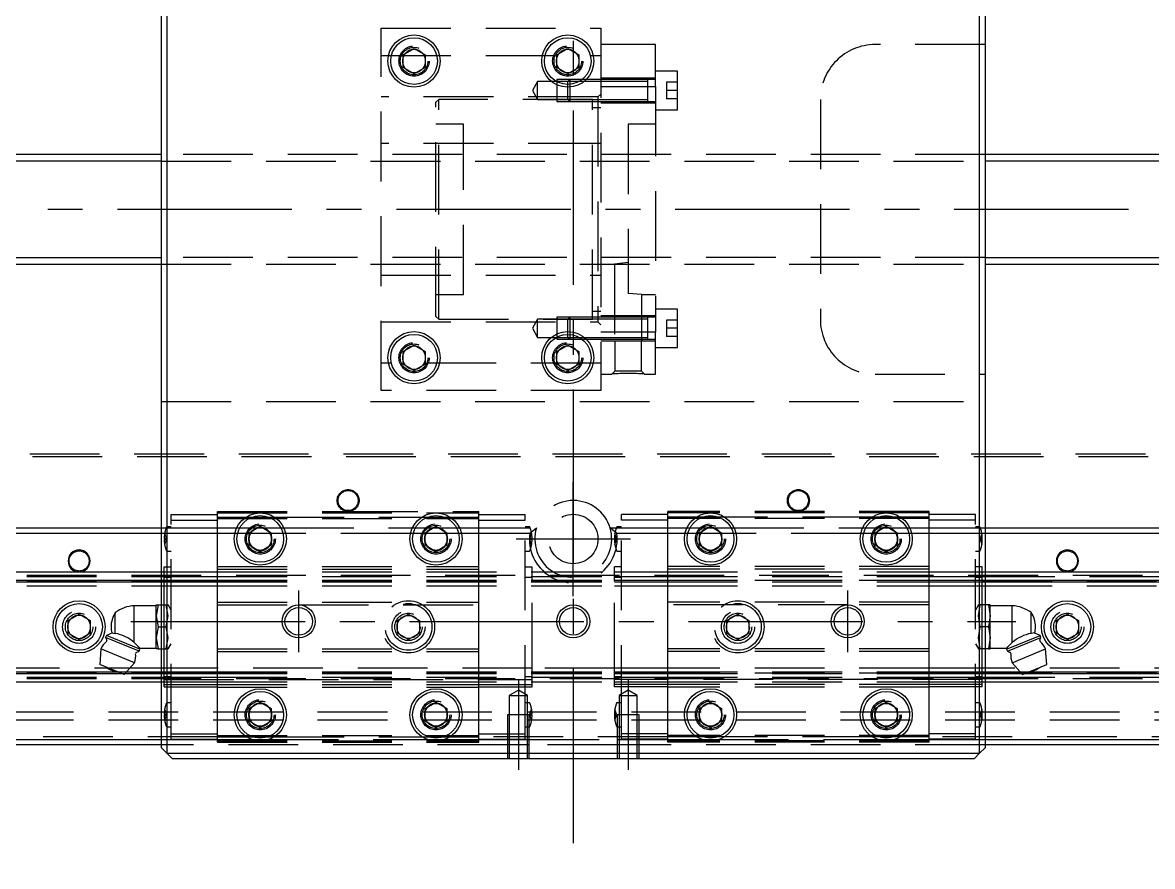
# Model space of a CAD drawing. Extents: x -25 to 921, y -348 to 120.
# Drawn here: x 189.7 to 395.5, y -119.6 to 34 of the extents above; entities that cross this region are included whole.
import ezdxf

# ---------------------------------------------------------------- set-up
doc = ezdxf.new("R2010")
doc.units = 0
doc.linetypes.add('CENTER', pattern=[50.8, 31.75, -6.35, 6.35, -6.35])
doc.linetypes.add('DASHED', pattern=[19.05, 12.7, -6.35])
doc.layers.get('0').update_dxf_attribs({"linetype": 'CONTINUOUS'})
doc.layers.add('CENTER', color=1, linetype='CENTER')

msp = doc.modelspace()

# ---------------------------------------------------------------- linework, layer by layer
at = {"color": 7, "linetype": 'CONTINUOUS'}
for p, q in [((216, 99), (216, -99)), ((364, -99), (364, 99)), ((215, -98), (215, 98)), ((365, 98), (365, -98)), ((259, 28.15), (261, 29.31)), ((261, 29.31), (263, 28.15)), ((287, 28.15), (289, 29.31)), ((289, 29.31), (291, 28.15)), ((259, 25.85), (259, 28.15)), ((263, 28.15), (263, 25.85)), ((287, 25.85), (287, 28.15)), ((291, 28.15), (291, 25.85)), ((261, 24.69), (259, 25.85)), ((263, 25.85), (261, 24.69)), ((289, 24.69), (287, 25.85)), ((291, 25.85), (289, 24.69)), ((303.6, 19.65), (303.6, 19.65)), ((215, 10), (28, 10)), ((523, 10), (365, 10)), ((28, -10), (215, -10)), ((365, -10), (523, -10)), ((259, -25.85), (261, -24.69)), ((261, -24.69), (263, -25.85)), ((287, -25.85), (289, -24.69)), ((289, -24.69), (291, -25.85)), ((259, -28.15), (259, -25.85)), ((263, -25.85), (263, -28.15)), ((287, -28.15), (287, -25.85)), ((291, -25.85), (291, -28.15)), ((261, -29.31), (259, -28.15)), ((263, -28.15), (261, -29.31)), ((289, -29.31), (287, -28.15)), ((291, -28.15), (289, -29.31)), ((176.71, -58), (215, -58)), ((215, -59), (177.94, -59)), ((231, -58.85), (233, -57.69)), ((231, -61.15), (231, -58.85)), ((233, -57.69), (235, -58.85)), ((235, -58.85), (235, -61.15)), ((263, -58.85), (265, -57.69)), ((263, -61.15), (263, -58.85)), ((265, -57.69), (267, -58.85)), ((267, -58.85), (267, -61.15)), ((313, -58.85), (315, -57.69)), ((313, -61.15), (313, -58.85)), ((315, -57.69), (317, -58.85)), ((317, -58.85), (317, -61.15)), ((345, -58.85), (347, -57.69)), ((345, -61.15), (345, -58.85)), ((347, -57.69), (349, -58.85)), ((349, -58.85), (349, -61.15)), ((365, -58), (403.29, -58)), ((402.06, -59), (365, -59)), ((233, -62.31), (231, -61.15)), ((235, -61.15), (233, -62.31)), ((265, -62.31), (263, -61.15)), ((267, -61.15), (265, -62.31)), ((315, -62.31), (313, -61.15)), ((317, -61.15), (315, -62.31)), ((347, -62.31), (345, -61.15)), ((349, -61.15), (347, -62.31)), ((0, -66), (215, -66)), ((0, -67.52), (215, -67.52)), ((0, -67.8), (215, -67.8)), ((365, -66), (580, -66)), ((365, -67.52), (580, -67.52)), ((365, -67.8), (580, -67.8)), ((214.04, -74), (214.04, -72)), ((214.04, -72), (214.4, -72)), ((214.4, -72), (214.04, -74)), ((214.4, -72), (215, -72)), ((365.6, -72), (365, -72)), ((365.96, -72), (365.6, -72)), ((365.6, -72), (365.96, -74)), ((365.96, -74), (365.96, -72)), ((198, -74.85), (200, -73.69)), ((200, -73.69), (202, -74.85)), ((206.6, -77.18), (206.6, -73.4)), ((214.04, -72.15), (210.04, -72.15)), ((210.04, -78.83), (210.04, -72.15)), ((214.04, -78), (214.04, -74)), ((214.04, -74), (214.4, -76)), ((365.96, -74), (365.6, -76)), ((369.96, -72.15), (365.96, -72.15)), ((365.96, -78), (365.96, -74)), ((369.96, -78.83), (369.96, -72.15)), ((373.4, -77.18), (373.4, -73.4)), ((378, -74.85), (380, -73.69)), ((380, -73.69), (382, -74.85)), ((198, -77.15), (198, -74.85)), ((202, -74.85), (202, -77.15)), ((214.4, -76), (214.04, -78)), ((214.4, -76), (215, -76)), ((365.6, -76), (365, -76)), ((365.6, -76), (365.96, -78)), ((378, -77.15), (378, -74.85)), ((382, -74.85), (382, -77.15)), ((200, -78.31), (198, -77.15)), ((202, -77.15), (200, -78.31)), ((204.98, -77.56), (204.83, -77.93)), ((204.83, -77.93), (205.04, -78.44)), ((210.93, -80.45), (204.83, -77.93)), ((206.1, -77.09), (204.98, -77.56)), ((211.08, -80.08), (204.98, -77.56)), ((205.94, -77.07), (206.6, -77.18)), ((214.04, -80), (214.04, -78)), ((214.04, -78), (214.4, -80)), ((365.96, -78), (365.6, -80)), ((365.96, -80), (365.96, -78)), ((368.92, -80.08), (375.02, -77.56)), ((369.07, -80.45), (375.17, -77.93)), ((374.06, -77.07), (373.4, -77.18)), ((375.02, -77.56), (373.9, -77.09)), ((374.96, -78.44), (375.17, -77.93)), ((375.17, -77.93), (375.02, -77.56)), ((380, -78.31), (378, -77.15)), ((382, -77.15), (380, -78.31)), ((203.97, -80), (203.77, -82.84)), ((210.07, -82.53), (203.97, -80)), ((210.04, -78.83), (211.08, -79.85)), ((211.08, -80.08), (210.9, -79.64)), ((210.93, -80.45), (211.08, -80.08)), ((211.08, -79.85), (214.04, -79.85)), ((214.4, -80), (214.04, -80)), ((214.4, -80), (215, -80)), ((365.6, -80), (365, -80)), ((365.6, -80), (365.96, -80)), ((365.96, -79.85), (368.92, -79.85)), ((369.96, -78.83), (368.92, -79.85)), ((369.1, -79.64), (368.92, -80.08)), ((368.92, -80.08), (369.07, -80.45)), ((369.93, -82.53), (376.03, -80)), ((376.23, -82.84), (376.03, -80)), ((210.42, -80.66), (210.93, -80.45)), ((369.07, -80.45), (369.58, -80.66)), ((0, -84.2), (207.05, -84.2)), ((208.2, -84.68), (203.77, -82.84)), ((208.2, -84.68), (210.07, -82.53)), ((208.62, -84.2), (215, -84.2)), ((365, -84.2), (371.38, -84.2)), ((369.93, -82.53), (371.8, -84.68)), ((371.8, -84.68), (376.23, -82.84)), ((372.95, -84.2), (580, -84.2)), ((0, -84.48), (207.73, -84.48)), ((0, -86), (215, -86)), ((208.37, -84.48), (215, -84.48)), ((365, -84.48), (371.63, -84.48)), ((365, -86), (580, -86)), ((372.27, -84.48), (580, -84.48)), ((231, -90.85), (233, -89.69)), ((233, -89.69), (235, -90.85)), ((263, -90.85), (265, -89.69)), ((265, -89.69), (267, -90.85)), ((313, -90.85), (315, -89.69)), ((315, -89.69), (317, -90.85)), ((345, -90.85), (347, -89.69)), ((347, -89.69), (349, -90.85)), ((231, -93.15), (231, -90.85)), ((235, -90.85), (235, -93.15)), ((263, -93.15), (263, -90.85)), ((267, -90.85), (267, -93.15)), ((313, -93.15), (313, -90.85)), ((317, -90.85), (317, -93.15)), ((345, -93.15), (345, -90.85)), ((349, -90.85), (349, -93.15)), ((233, -94.31), (231, -93.15)), ((235, -93.15), (233, -94.31)), ((265, -94.31), (263, -93.15)), ((267, -93.15), (265, -94.31)), ((315, -94.31), (313, -93.15)), ((317, -93.15), (315, -94.31)), ((347, -94.31), (345, -93.15)), ((349, -93.15), (347, -94.31)), ((1, -96.5), (215, -96.5)), ((365, -96.5), (579, -96.5)), ((215, -97.5), (2, -97.5)), ((216, -99), (215, -98)), ((365, -98), (364, -99)), ((578, -97.5), (365, -97.5)), ((217, -100), (216, -99)), ((216, -99), (364, -99)), ((363, -100), (217, -100)), ((364, -99), (363, -100))]:
    msp.add_line(p, q, dxfattribs=at)
at = {"color": 3, "linetype": 'DASHED'}
for p, q in [((255, -33), (255, 33)), ((255, 33), (295, 33)), ((295, 33), (295, -33)), ((305, 30), (295, 30)), ((305, 22.36), (305, 30)), ((365, 30), (345, 30)), ((255, 28), (295, 28)), ((309, 25.15), (305, 25.15)), ((309, 18.15), (309, 25.15)), ((283.5, 23.3), (282.55, 21.65)), ((287, 23.3), (283.5, 23.3)), ((283.5, 20), (283.5, 23.3)), ((289.35, 23.65), (287, 23.65)), ((287, 23.65), (287, 23.25)), ((289, 23.3), (287, 23.3)), ((287, 23.25), (287, 22.69)), ((287, 22.69), (287, 19.65)), ((289.35, 23.65), (289, 23.3)), ((291.09, 23.3), (289, 23.3)), ((289, 22.75), (289, 23.3)), ((289, 22.25), (289, 22.75)), ((291.62, 23.65), (289.35, 23.65)), ((291.62, 23.65), (289.35, 23.65)), ((289.35, 23.65), (289.35, 22.76)), ((289.35, 22.76), (289.35, 22.26)), ((291.98, 23.3), (291.09, 23.3)), ((292.37, 23.65), (291.62, 23.65)), ((292.37, 23.65), (291.62, 23.65)), ((295, 23.3), (291.98, 23.3)), ((295, 23.65), (292.37, 23.65)), ((295, 23.65), (292.37, 23.65)), ((305, 23.9), (295, 23.9)), ((303.6, 23.65), (295, 23.65)), ((303.6, 23.3), (295, 23.3)), ((305, 23.65), (303.59, 23.65)), ((303.6, 19.65), (303.6, 23.65)), ((309, 23.15), (307, 23.15)), ((307, 23.15), (307, 21.65)), ((282.55, 21.65), (283.5, 20)), ((289, 20), (289, 22.25)), ((289.35, 22.26), (289.35, 19.65)), ((295, 21), (294.5, 20.5)), ((295, 22.36), (305, 22.36)), ((305, 22.36), (305, -22.36)), ((309, 21.65), (307, 21.65)), ((307, 21.65), (307, 20.15)), ((294.5, 20.5), (255, 20.5)), ((265.5, 20), (265, 19.5)), ((265, -19.5), (265, 19.5)), ((293.5, 20), (265.5, 20)), ((265.5, -20), (265.5, 20)), ((283.5, 20), (287, 20)), ((287, 20), (289, 20)), ((287, 19.65), (289.35, 19.65)), ((289, 20), (289.35, 19.65)), ((289, 20), (295, 20)), ((289.35, 19.65), (295, 19.65)), ((289.35, 19.65), (295, 19.65)), ((293.5, -20), (293.5, 20)), ((294.5, 20.5), (294.5, -20.5)), ((295, 20), (303.6, 20)), ((295, 19.65), (303.6, 19.65)), ((295, 19.4), (305, 19.4)), ((303.59, 19.65), (305, 19.65)), ((309, 20.15), (307, 20.15)), ((335, 20), (335, -20)), ((295, 18.5), (293.5, 18.5)), ((305, 18.15), (309, 18.15)), ((270, 15.5), (265, 15.5)), ((270, -15.5), (270, 15.5)), ((305, 15.5), (300, 15.5)), ((300, 15.5), (300, -15.3)), ((294.5, 12), (255, 12)), ((295, 12), (294.5, 12)), ((365, 10), (215, 10)), ((215, 8.75), (365, 8.75)), ((365, -8.75), (215, -8.75)), ((215, -10), (365, -10)), ((300, -9.69), (297.54, -10)), ((297.54, -10), (297.54, -24)), ((255, -12), (294.5, -12)), ((294.5, -12), (295, -12)), ((294.5, -12), (295, -12)), ((265, -15.5), (270, -15.5)), ((302.46, -15.5), (300, -15.3)), ((302.46, -24), (302.46, -15.5)), ((302.46, -15.5), (305, -15.5)), ((293.5, -18.5), (295, -18.5)), ((309, -18.15), (305, -18.15)), ((309, -25.15), (309, -18.15)), ((255, -20.5), (294.5, -20.5)), ((265, -19.5), (265.5, -20)), ((265.5, -20), (293.5, -20)), ((283.5, -20), (282.55, -21.65)), ((287, -20), (283.5, -20)), ((283.5, -21.65), (283.5, -20)), ((289.35, -19.65), (287, -19.65)), ((287, -19.65), (287, -22.69)), ((289, -20), (287, -20)), ((289.35, -19.65), (289, -20)), ((295, -20), (289, -20)), ((289, -22.25), (289, -20)), ((295, -19.65), (289.35, -19.65)), ((295, -19.65), (289.35, -19.65)), ((289.35, -19.65), (289.35, -22.26)), ((294.5, -20.5), (295, -21)), ((305, -19.4), (295, -19.4)), ((303.6, -19.65), (295, -19.65)), ((303.6, -20), (295, -20)), ((305, -19.65), (303.59, -19.65)), ((303.6, -20), (303.6, -19.65)), ((303.6, -23.65), (303.6, -19.65)), ((303.6, -23.3), (303.6, -20)), ((309, -20.15), (307, -20.15)), ((307, -20.15), (307, -21.65)), ((282.55, -21.65), (283.5, -23.3)), ((283.5, -23.3), (283.5, -21.65)), ((289, -22.75), (289, -22.25)), ((289.35, -22.26), (289.35, -22.76)), ((305, -22.36), (295, -22.36)), ((305, -30), (305, -22.36)), ((307, -21.65), (307, -23.15)), ((309, -21.65), (307, -21.65)), ((283.5, -23.3), (287, -23.3)), ((287, -22.69), (287, -23.25)), ((287, -23.25), (287, -23.65)), ((287, -23.3), (289, -23.3)), ((287, -23.65), (289.35, -23.65)), ((289, -23.3), (289, -22.75)), ((289, -23.3), (289.35, -23.65)), ((289, -23.3), (291.09, -23.3)), ((289.35, -22.76), (289.35, -23.65)), ((289.35, -23.65), (291.62, -23.65)), ((289.35, -23.65), (291.62, -23.65)), ((291.09, -23.3), (291.98, -23.3)), ((291.62, -23.65), (292.37, -23.65)), ((291.62, -23.65), (292.37, -23.65)), ((291.98, -23.3), (295, -23.3)), ((292.37, -23.65), (295, -23.65)), ((292.37, -23.65), (295, -23.65)), ((295, -23.3), (303.6, -23.3)), ((295, -23.65), (303.6, -23.65)), ((295, -23.9), (305, -23.9)), ((302.46, -24), (297.54, -24)), ((297.55, -24), (297.55, -29.45)), ((302.45, -29.45), (302.45, -24)), ((303.59, -23.65), (305, -23.65)), ((303.6, -23.65), (303.6, -23.3)), ((309, -23.15), (307, -23.15)), ((305, -25.15), (309, -25.15)), ((295, -28), (255, -28)), ((295, -30), (297, -30)), ((297.55, -29.45), (297, -30)), ((302.45, -29.45), (297.55, -29.45)), ((303, -30), (302.45, -29.45)), ((303, -30), (302.98, -30)), ((303, -30), (305, -30)), ((345, -30), (365, -30)), ((295, -33), (255, -33)), ((215, -35), (365, -35)), ((0.5, -44.5), (579.5, -44.5)), ((1, -45), (579, -45)), ((216.77, -56.55), (216.77, -55.55)), ((216.77, -55.55), (225.2, -55.55)), ((225.2, -55), (249, -55)), ((225.2, -56), (225.2, -55)), ((225.2, -55.25), (272.8, -55.25)), ((249, -55), (272.8, -55)), ((272.8, -56), (272.8, -55)), ((272.8, -55.55), (281.23, -55.55)), ((281.23, -56.55), (281.23, -55.55)), ((298.77, -56.55), (298.77, -55.55)), ((307.2, -55.55), (298.77, -55.55)), ((307.2, -56), (307.2, -55)), ((354.8, -55), (307.2, -55)), ((354.8, -55.25), (307.2, -55.25)), ((354.8, -56), (354.8, -55)), ((363.23, -55.55), (354.8, -55.55)), ((363.23, -56.55), (363.23, -55.55)), ((216.77, -95.45), (216.77, -56.55)), ((216.77, -56.55), (225.2, -56.55)), ((225.2, -65), (225.2, -56)), ((225.2, -56), (230.44, -56)), ((225.2, -56.25), (272.8, -56.25)), ((230.44, -56), (231.56, -56)), ((231.56, -56), (234.44, -56)), ((234.44, -56), (235.56, -56)), ((235.56, -56), (262.44, -56)), ((262.44, -56), (263.56, -56)), ((263.56, -56), (266.44, -56)), ((266.44, -56), (267.56, -56)), ((267.56, -56), (272.8, -56)), ((272.8, -65), (272.8, -56)), ((272.8, -56.55), (281.23, -56.55)), ((281.23, -92), (281.23, -56.55)), ((298.77, -92), (298.77, -56.55)), ((307.2, -56.55), (298.77, -56.55)), ((307.2, -65), (307.2, -56)), ((312.44, -56), (307.2, -56)), ((354.8, -56.25), (307.2, -56.25)), ((313.56, -56), (312.44, -56)), ((316.44, -56), (313.56, -56)), ((317.56, -56), (316.44, -56)), ((344.44, -56), (317.56, -56)), ((345.56, -56), (344.44, -56)), ((348.44, -56), (345.56, -56)), ((349.56, -56), (348.44, -56)), ((354.8, -56), (349.56, -56)), ((354.8, -65), (354.8, -56)), ((363.23, -56.55), (354.8, -56.55)), ((363.23, -95.45), (363.23, -56.55)), ((215, -58), (215.84, -58)), ((215.58, -59), (215, -59)), ((215.58, -59), (215.9, -59.9)), ((216.77, -59), (215.58, -59)), ((215.84, -58), (216.77, -58)), ((216.77, -57.8), (215.99, -57.8)), ((216.77, -58), (225.2, -58)), ((225.2, -59), (216.77, -59)), ((225.2, -58), (228.69, -58)), ((228.36, -59), (225.2, -59)), ((228.87, -59), (228.36, -59)), ((228.69, -58), (229.25, -58)), ((230.44, -59), (228.87, -59)), ((229.25, -58), (231.11, -58)), ((230.71, -59), (230.44, -59)), ((231, -59), (230.71, -59)), ((231.15, -59), (231, -59)), ((231.11, -58), (231.5, -58)), ((231.2, -59), (231.15, -59)), ((234.8, -59), (231.2, -59)), ((231.5, -58), (232.36, -58)), ((232.36, -58), (232.46, -58)), ((232.46, -58), (232.5, -58)), ((232.5, -58), (233.5, -58)), ((233.5, -58), (233.54, -58)), ((233.54, -58), (233.64, -58)), ((233.64, -58), (234.5, -58)), ((234.5, -58), (234.89, -58)), ((234.85, -59), (234.8, -59)), ((235, -59), (234.85, -59)), ((234.89, -58), (236.75, -58)), ((235.29, -59), (235, -59)), ((235.56, -59), (235.29, -59)), ((237.13, -59), (235.56, -59)), ((236.75, -58), (237.31, -58)), ((237.64, -59), (237.13, -59)), ((237.31, -58), (260.69, -58)), ((260.36, -59), (237.64, -59)), ((260.87, -59), (260.36, -59)), ((260.69, -58), (261.25, -58)), ((262.44, -59), (260.87, -59)), ((261.25, -58), (263.11, -58)), ((262.71, -59), (262.44, -59)), ((263, -59), (262.71, -59)), ((263.15, -59), (263, -59)), ((263.11, -58), (263.5, -58)), ((263.2, -59), (263.15, -59)), ((266.8, -59), (263.2, -59)), ((263.5, -58), (264.36, -58)), ((264.36, -58), (264.46, -58)), ((264.46, -58), (264.5, -58)), ((264.5, -58), (265.5, -58)), ((265.5, -58), (265.54, -58)), ((265.54, -58), (265.64, -58)), ((265.64, -58), (266.5, -58)), ((266.5, -58), (266.89, -58)), ((266.85, -59), (266.8, -59)), ((267, -59), (266.85, -59)), ((266.89, -58), (268.75, -58)), ((267.29, -59), (267, -59)), ((267.56, -59), (267.29, -59)), ((269.13, -59), (267.56, -59)), ((268.75, -58), (269.31, -58)), ((269.64, -59), (269.13, -59)), ((269.31, -58), (283.29, -58)), ((282.06, -59), (269.64, -59)), ((282.01, -57.8), (281.23, -57.8)), ((282.06, -59), (283.29, -58)), ((282.1, -59.9), (282.42, -59)), ((296.71, -58), (307.2, -58)), ((297.94, -59), (296.71, -58)), ((297.9, -59.9), (297.58, -59)), ((307.2, -59), (297.94, -59)), ((298.77, -57.8), (297.99, -57.8)), ((307.2, -58), (310.69, -58)), ((310.36, -59), (307.2, -59)), ((310.87, -59), (310.36, -59)), ((310.69, -58), (311.25, -58)), ((312.44, -59), (310.87, -59)), ((311.25, -58), (313.11, -58)), ((312.71, -59), (312.44, -59)), ((313, -59), (312.71, -59)), ((313.15, -59), (313, -59)), ((313.11, -58), (313.5, -58)), ((313.2, -59), (313.15, -59)), ((316.8, -59), (313.2, -59)), ((313.5, -58), (314.36, -58)), ((314.36, -58), (314.46, -58)), ((314.46, -58), (314.5, -58)), ((314.5, -58), (315.5, -58)), ((315.5, -58), (315.54, -58)), ((315.54, -58), (315.64, -58)), ((315.64, -58), (316.5, -58)), ((316.5, -58), (316.89, -58)), ((316.85, -59), (316.8, -59)), ((317, -59), (316.85, -59)), ((316.89, -58), (318.75, -58)), ((317.29, -59), (317, -59)), ((317.56, -59), (317.29, -59)), ((319.13, -59), (317.56, -59)), ((318.75, -58), (319.31, -58)), ((319.64, -59), (319.13, -59)), ((319.31, -58), (342.69, -58)), ((342.36, -59), (319.64, -59)), ((342.87, -59), (342.36, -59)), ((342.69, -58), (343.25, -58)), ((344.44, -59), (342.87, -59)), ((343.25, -58), (345.11, -58)), ((344.71, -59), (344.44, -59)), ((345, -59), (344.71, -59)), ((345.15, -59), (345, -59)), ((345.11, -58), (345.5, -58)), ((345.2, -59), (345.15, -59)), ((348.8, -59), (345.2, -59)), ((345.5, -58), (346.36, -58)), ((346.36, -58), (346.46, -58)), ((346.46, -58), (346.5, -58)), ((346.5, -58), (347.5, -58)), ((347.5, -58), (347.54, -58)), ((347.54, -58), (347.64, -58)), ((347.64, -58), (348.5, -58)), ((348.5, -58), (348.89, -58)), ((348.85, -59), (348.8, -59)), ((349, -59), (348.85, -59)), ((348.89, -58), (350.75, -58)), ((349.29, -59), (349, -59)), ((349.56, -59), (349.29, -59)), ((351.13, -59), (349.56, -59)), ((350.75, -58), (351.31, -58)), ((351.64, -59), (351.13, -59)), ((351.31, -58), (354.8, -58)), ((354.8, -59), (351.64, -59)), ((354.8, -58), (363.23, -58)), ((363.23, -59), (354.8, -59)), ((364.01, -57.8), (363.23, -57.8)), ((363.23, -58), (364.16, -58)), ((364.42, -59), (363.23, -59)), ((364.42, -59), (364.1, -59.9)), ((364.16, -58), (365, -58)), ((365, -59), (364.42, -59)), ((215.5, -59.9), (215.58, -59.9)), ((215.58, -60.1), (215.5, -60.1)), ((215.58, -59.9), (215.9, -59.9)), ((215.58, -59.9), (215.58, -60.1)), ((215.9, -60.1), (215.58, -61)), ((215.58, -60.1), (215.9, -60.1)), ((215.9, -59.9), (215.94, -60)), ((215.9, -60.1), (215.94, -60)), ((282.1, -59.9), (282.06, -60)), ((282.1, -60.1), (282.06, -60)), ((282.42, -59.9), (282.1, -59.9)), ((282.42, -61), (282.1, -60.1)), ((282.42, -60.1), (282.1, -60.1)), ((282.42, -60.1), (282.42, -59.9)), ((282.42, -59.9), (282.5, -59.9)), ((282.5, -60.1), (282.42, -60.1)), ((297.58, -59.9), (297.5, -59.9)), ((297.5, -60.1), (297.58, -60.1)), ((297.58, -59.9), (297.9, -59.9)), ((297.58, -60.1), (297.58, -59.9)), ((297.58, -61), (297.9, -60.1)), ((297.58, -60.1), (297.9, -60.1)), ((297.9, -59.9), (297.94, -60)), ((297.9, -60.1), (297.94, -60)), ((364.1, -59.9), (364.06, -60)), ((364.1, -60.1), (364.06, -60)), ((364.42, -59.9), (364.1, -59.9)), ((364.1, -60.1), (364.42, -61)), ((364.42, -60.1), (364.1, -60.1)), ((364.5, -59.9), (364.42, -59.9)), ((364.42, -59.9), (364.42, -60.1)), ((364.42, -60.1), (364.5, -60.1)), ((215.99, -62.2), (216.77, -62.2)), ((281.23, -62.2), (282.01, -62.2)), ((297.99, -62.2), (298.77, -62.2)), ((363.23, -62.2), (364.01, -62.2)), ((215.5, -65.07), (216.77, -65.07)), ((215.5, -67.67), (215.5, -65.07)), ((215.5, -65.08), (216.77, -65.08)), ((225.2, -65), (272.8, -65)), ((225.2, -65.5), (225.2, -65)), ((225.2, -71.5), (225.2, -65.5)), ((225.2, -65.5), (272.8, -65.5)), ((272.8, -65.5), (272.8, -65)), ((272.8, -71.5), (272.8, -65.5)), ((281.23, -65.07), (282.5, -65.07)), ((281.23, -65.08), (282.5, -65.08)), ((282.5, -67.67), (282.5, -65.07)), ((298.77, -65.07), (297.5, -65.07)), ((297.5, -67.67), (297.5, -65.07)), ((298.77, -65.08), (297.5, -65.08)), ((307.2, -65.5), (307.2, -65)), ((354.8, -65), (307.2, -65)), ((307.2, -71.5), (307.2, -65.5)), ((354.8, -65.5), (307.2, -65.5)), ((354.8, -65.5), (354.8, -65)), ((354.8, -71.5), (354.8, -65.5)), ((364.5, -65.07), (363.23, -65.07)), ((364.5, -65.08), (363.23, -65.08)), ((364.5, -67.67), (364.5, -65.07)), ((0, -66.6), (580, -66.6)), ((0, -66.85), (215, -66.85)), ((0, -67.58), (215.5, -67.58)), ((215, -66), (215.5, -66)), ((215, -66.85), (215.5, -66.85)), ((215, -67.52), (215.5, -67.52)), ((215, -67.8), (215.5, -67.8)), ((215.5, -66), (216.77, -66)), ((215.5, -66.85), (216.77, -66.85)), ((215.5, -66.92), (216.77, -66.92)), ((215.5, -67.52), (216.77, -67.52)), ((215.5, -67.58), (216.77, -67.58)), ((215.5, -72), (215.5, -67.67)), ((215.5, -67.8), (216.77, -67.8)), ((216.77, -66), (225.2, -66)), ((216.77, -66.85), (225.2, -66.85)), ((216.77, -67.52), (225.2, -67.52)), ((216.77, -67.58), (225.2, -67.58)), ((216.77, -67.8), (225.2, -67.8)), ((225.2, -66), (282.5, -66)), ((225.2, -66.85), (282.5, -66.85)), ((225.2, -67.52), (282.5, -67.52)), ((225.2, -67.58), (282.5, -67.58)), ((225.2, -67.8), (282.5, -67.8)), ((281.23, -66.92), (282.5, -66.92)), ((282.5, -66), (297.5, -66)), ((282.5, -66.85), (297.5, -66.85)), ((282.5, -67.52), (297.5, -67.52)), ((282.5, -67.58), (297.5, -67.58)), ((282.5, -84.33), (282.5, -67.67)), ((282.5, -67.8), (297.5, -67.8)), ((297.5, -66), (307.2, -66)), ((297.5, -66.85), (307.2, -66.85)), ((297.5, -66.92), (298.77, -66.92)), ((297.5, -67.52), (307.2, -67.52)), ((307.2, -67.58), (297.5, -67.58)), ((297.5, -84.33), (297.5, -67.67)), ((297.5, -67.8), (307.2, -67.8)), ((307.2, -66), (354.8, -66)), ((307.2, -66.85), (354.8, -66.85)), ((307.2, -67.52), (354.8, -67.52)), ((354.8, -67.58), (307.2, -67.58)), ((307.2, -67.8), (354.8, -67.8)), ((354.8, -66), (363.23, -66)), ((354.8, -66.85), (363.23, -66.85)), ((354.8, -67.52), (363.23, -67.52)), ((363.23, -67.58), (354.8, -67.58)), ((354.8, -67.8), (363.23, -67.8)), ((363.23, -66), (364.5, -66)), ((363.23, -66.85), (364.5, -66.85)), ((363.23, -66.92), (364.5, -66.92)), ((363.23, -67.52), (364.5, -67.52)), ((364.5, -67.58), (363.23, -67.58)), ((363.23, -67.8), (364.5, -67.8)), ((364.5, -66), (365, -66)), ((364.5, -66.85), (365, -66.85)), ((364.5, -67.52), (365, -67.52)), ((364.5, -67.58), (580, -67.58)), ((364.5, -72), (364.5, -67.67)), ((364.5, -67.8), (365, -67.8)), ((365, -66.85), (580, -66.85)), ((0, -68.5), (215.5, -68.5)), ((215.5, -68.5), (216.77, -68.5)), ((216.77, -68.5), (225.2, -68.5)), ((225.2, -68.5), (282.5, -68.5)), ((282.5, -68.5), (297.5, -68.5)), ((297.5, -68.5), (307.2, -68.5)), ((307.2, -68.5), (354.8, -68.5)), ((354.8, -68.5), (363.23, -68.5)), ((363.23, -68.5), (364.5, -68.5)), ((364.5, -68.5), (580, -68.5)), ((215, -72), (215.87, -72)), ((215.5, -80), (215.5, -72)), ((215.87, -72), (216.22, -72)), ((216.22, -74), (215.87, -72)), ((216.77, -72.94), (216.22, -72)), ((225.2, -71.5), (272.8, -71.5)), ((225.2, -72), (225.2, -71.5)), ((225.2, -80), (225.2, -72)), ((225.2, -72), (240, -72)), ((240, -72), (272.8, -72)), ((272.8, -72), (272.8, -71.5)), ((272.8, -80), (272.8, -72)), ((307.2, -72), (307.2, -71.5)), ((354.8, -71.5), (307.2, -71.5)), ((307.2, -80), (307.2, -72)), ((340, -72), (307.2, -72)), ((354.8, -72), (340, -72)), ((354.8, -72), (354.8, -71.5)), ((354.8, -80), (354.8, -72)), ((363.78, -72), (363.23, -72.94)), ((364.13, -72), (363.78, -72)), ((363.78, -74), (364.13, -72)), ((365, -72), (364.13, -72)), ((364.5, -80), (364.5, -72)), ((215.87, -76), (216.22, -74)), ((258, -74.85), (260, -73.69)), ((260, -73.69), (262, -74.85)), ((318, -74.85), (320, -73.69)), ((320, -73.69), (322, -74.85)), ((364.13, -76), (363.78, -74)), ((197.5, -76), (197.53, -75.59)), ((215, -76), (215.87, -76)), ((216.22, -78), (215.87, -76)), ((257.5, -76), (257.53, -75.59)), ((258, -77.15), (258, -74.85)), ((262, -74.85), (262, -77.15)), ((317.5, -76), (317.53, -75.59)), ((318, -77.15), (318, -74.85)), ((322, -74.85), (322, -77.15)), ((363.78, -78), (364.13, -76)), ((365, -76), (364.13, -76)), ((377.5, -76), (377.53, -75.59)), ((215.87, -80), (216.22, -78)), ((260, -78.31), (258, -77.15)), ((262, -77.15), (260, -78.31)), ((320, -78.31), (318, -77.15)), ((322, -77.15), (320, -78.31)), ((364.13, -80), (363.78, -78)), ((215, -80), (215.87, -80)), ((215.5, -84.33), (215.5, -80)), ((216.22, -80), (215.87, -80)), ((216.22, -80), (216.77, -79.06)), ((225.2, -80), (272.8, -80)), ((225.2, -80.5), (225.2, -80)), ((272.8, -80.5), (272.8, -80)), ((307.2, -80.5), (307.2, -80)), ((354.8, -80), (307.2, -80)), ((354.8, -80.5), (354.8, -80)), ((363.23, -79.06), (363.78, -80)), ((363.78, -80), (364.13, -80)), ((365, -80), (364.13, -80)), ((364.5, -84.33), (364.5, -80)), ((225.2, -86.5), (225.2, -80.5)), ((225.2, -80.5), (272.8, -80.5)), ((272.8, -86.5), (272.8, -80.5)), ((307.2, -86.5), (307.2, -80.5)), ((354.8, -80.5), (307.2, -80.5)), ((354.8, -86.5), (354.8, -80.5)), ((215.5, -83.5), (0, -83.5)), ((207.05, -84.2), (208.62, -84.2)), ((215, -84.2), (215.5, -84.2)), ((216.77, -83.5), (215.5, -83.5)), ((215.5, -84.2), (216.77, -84.2)), ((215.5, -86.93), (215.5, -84.33)), ((225.2, -83.5), (216.77, -83.5)), ((216.77, -84.2), (225.2, -84.2)), ((282.5, -83.5), (225.2, -83.5)), ((225.2, -84.2), (282.5, -84.2)), ((297.5, -83.5), (282.5, -83.5)), ((282.5, -84.2), (297.5, -84.2)), ((282.5, -86.93), (282.5, -84.33)), ((307.2, -83.5), (297.5, -83.5)), ((297.5, -84.2), (307.2, -84.2)), ((297.5, -86.93), (297.5, -84.33)), ((354.8, -83.5), (307.2, -83.5)), ((307.2, -84.2), (354.8, -84.2)), ((363.23, -83.5), (354.8, -83.5)), ((354.8, -84.2), (363.23, -84.2)), ((364.5, -83.5), (363.23, -83.5)), ((363.23, -84.2), (364.5, -84.2)), ((580, -83.5), (364.5, -83.5)), ((364.5, -84.2), (365, -84.2)), ((364.5, -86.93), (364.5, -84.33)), ((371.38, -84.2), (372.95, -84.2)), ((0, -84.42), (215.5, -84.42)), ((0, -85.15), (215, -85.15)), ((0, -85.4), (580, -85.4)), ((207.73, -84.48), (208.37, -84.48)), ((215, -84.48), (215.5, -84.48)), ((215, -85.15), (215.5, -85.15)), ((215, -86), (215.5, -86)), ((215.5, -84.42), (216.77, -84.42)), ((215.5, -84.48), (216.77, -84.48)), ((216.77, -85.08), (215.5, -85.08)), ((215.5, -85.15), (216.77, -85.15)), ((215.5, -85.6), (282.5, -85.6)), ((215.5, -86), (216.77, -86)), ((216.77, -84.42), (225.2, -84.42)), ((216.77, -84.48), (225.2, -84.48)), ((216.77, -85.15), (225.2, -85.15)), ((216.77, -86), (225.2, -86)), ((225.2, -84.42), (282.5, -84.42)), ((225.2, -84.48), (282.5, -84.48)), ((225.2, -85.15), (282.5, -85.15)), ((225.2, -86), (282.5, -86)), ((282.5, -85.08), (281.23, -85.08)), ((282.5, -84.42), (297.5, -84.42)), ((282.5, -84.48), (297.5, -84.48)), ((282.5, -85.15), (297.5, -85.15)), ((282.5, -86), (297.5, -86)), ((307.2, -84.42), (297.5, -84.42)), ((297.5, -84.48), (307.2, -84.48)), ((298.77, -85.08), (297.5, -85.08)), ((297.5, -85.15), (307.2, -85.15)), ((364.5, -85.6), (297.5, -85.6)), ((297.5, -86), (307.2, -86)), ((354.8, -84.42), (307.2, -84.42)), ((307.2, -84.48), (354.8, -84.48)), ((307.2, -85.15), (354.8, -85.15)), ((307.2, -86), (354.8, -86)), ((363.23, -84.42), (354.8, -84.42)), ((354.8, -84.48), (363.23, -84.48)), ((354.8, -85.15), (363.23, -85.15)), ((354.8, -86), (363.23, -86)), ((364.5, -84.42), (363.23, -84.42)), ((363.23, -84.48), (364.5, -84.48)), ((364.5, -85.08), (363.23, -85.08)), ((363.23, -85.15), (364.5, -85.15)), ((363.23, -86), (364.5, -86)), ((364.5, -84.42), (580, -84.42)), ((364.5, -84.48), (365, -84.48)), ((364.5, -85.15), (365, -85.15)), ((364.5, -86), (365, -86)), ((365, -85.15), (580, -85.15)), ((371.63, -84.48), (372.27, -84.48)), ((215.5, -86.46), (216.77, -86.46)), ((215.5, -86.92), (216.77, -86.92)), ((215.5, -86.93), (216.77, -86.93)), ((216.77, -86.46), (225.2, -86.46)), ((216.77, -86.93), (225.2, -86.93)), ((225.2, -86.5), (272.8, -86.5)), ((225.2, -87), (225.2, -86.5)), ((225.2, -87), (272.8, -87)), ((225.2, -96), (225.2, -87)), ((272.8, -86.46), (281.23, -86.46)), ((272.8, -87), (272.8, -86.5)), ((272.8, -86.93), (281.23, -86.93)), ((272.8, -96), (272.8, -87)), ((280, -87.55), (278.35, -88.5)), ((281.65, -88.5), (280, -87.55)), ((281.23, -86.46), (282.5, -86.46)), ((281.23, -86.92), (282.5, -86.92)), ((281.23, -86.93), (282.5, -86.93)), ((298.77, -86.46), (297.5, -86.46)), ((298.77, -86.92), (297.5, -86.92)), ((298.77, -86.93), (297.5, -86.93)), ((300, -87.55), (298.35, -88.5)), ((307.2, -86.46), (298.77, -86.46)), ((307.2, -86.93), (298.77, -86.93)), ((301.65, -88.5), (300, -87.55)), ((307.2, -87), (307.2, -86.5)), ((354.8, -86.5), (307.2, -86.5)), ((307.2, -96), (307.2, -87)), ((354.8, -87), (307.2, -87)), ((363.23, -86.46), (354.8, -86.46)), ((354.8, -87), (354.8, -86.5)), ((363.23, -86.93), (354.8, -86.93)), ((354.8, -96), (354.8, -87)), ((364.5, -86.46), (363.23, -86.46)), ((364.5, -86.92), (363.23, -86.92)), ((364.5, -86.93), (363.23, -86.93)), ((216.77, -89.8), (215.99, -89.8)), ((278.35, -88.5), (278.35, -92)), ((278.35, -88.5), (281.65, -88.5)), ((282.01, -89.8), (281.23, -89.8)), ((281.65, -92), (281.65, -88.5)), ((298.77, -89.8), (297.99, -89.8)), ((298.35, -88.5), (298.35, -92)), ((298.35, -88.5), (301.65, -88.5)), ((301.65, -92), (301.65, -88.5)), ((364.01, -89.8), (363.23, -89.8)), ((580, -91.5), (0, -91.5)), ((215.5, -91.9), (215.58, -91.9)), ((215.58, -92.1), (215.5, -92.1)), ((215.58, -91), (215.9, -91.9)), ((215.58, -91.9), (215.9, -91.9)), ((215.58, -91.9), (215.58, -92.1)), ((215.9, -92.1), (215.58, -93)), ((215.58, -92.1), (215.9, -92.1)), ((215.9, -91.9), (215.94, -92)), ((215.9, -92.1), (215.94, -92)), ((278, -92), (278, -100)), ((282, -92), (278, -92)), ((278.35, -92), (278.35, -100)), ((281.23, -95.45), (281.23, -92)), ((281.65, -100), (281.65, -92)), ((282, -100), (282, -92)), ((282.1, -91.9), (282.06, -92)), ((282.1, -92.1), (282.06, -92)), ((282.1, -91.9), (282.42, -91)), ((282.42, -91.9), (282.1, -91.9)), ((282.42, -93), (282.1, -92.1)), ((282.42, -92.1), (282.1, -92.1)), ((282.42, -92.1), (282.42, -91.9)), ((282.42, -91.9), (282.5, -91.9)), ((282.5, -92.1), (282.42, -92.1)), ((297.58, -91.9), (297.5, -91.9)), ((297.5, -92.1), (297.58, -92.1)), ((297.9, -91.9), (297.58, -91)), ((297.58, -91.9), (297.9, -91.9)), ((297.58, -92.1), (297.58, -91.9)), ((297.58, -93), (297.9, -92.1)), ((297.58, -92.1), (297.9, -92.1)), ((297.9, -91.9), (297.94, -92)), ((297.9, -92.1), (297.94, -92)), ((298, -92), (298, -100)), ((302, -92), (298, -92)), ((298.35, -92), (298.35, -100)), ((298.77, -95.45), (298.77, -92)), ((301.65, -100), (301.65, -92)), ((302, -100), (302, -92)), ((364.1, -91.9), (364.06, -92)), ((364.1, -92.1), (364.06, -92)), ((364.42, -91), (364.1, -91.9)), ((364.42, -91.9), (364.1, -91.9)), ((364.1, -92.1), (364.42, -93)), ((364.42, -92.1), (364.1, -92.1)), ((364.5, -91.9), (364.42, -91.9)), ((364.42, -91.9), (364.42, -92.1)), ((364.42, -92.1), (364.5, -92.1)), ((580, -93), (0, -93)), ((215.99, -94.2), (216.77, -94.2)), ((281.23, -94.2), (282, -94.2)), ((282, -94.2), (282.01, -94.2)), ((297.99, -94.2), (298, -94.2)), ((298, -94.2), (298.77, -94.2)), ((363.23, -94.2), (364.01, -94.2)), ((225.2, -96), (0.5, -96)), ((215, -96.5), (225.2, -96.5)), ((216.77, -96.45), (216.77, -95.45)), ((216.77, -95.45), (225.2, -95.45)), ((216.77, -96.45), (225.2, -96.45)), ((225.2, -95.75), (272.8, -95.75)), ((225.2, -97), (225.2, -96)), ((225.2, -96), (230.44, -96)), ((225.2, -96.5), (231.48, -96.5)), ((230.44, -96), (231.56, -96)), ((231.48, -96.5), (234.52, -96.5)), ((231.56, -96), (234.44, -96)), ((234.44, -96), (235.56, -96)), ((234.52, -96.5), (263.48, -96.5)), ((235.56, -96), (262.44, -96)), ((262.44, -96), (263.56, -96)), ((263.48, -96.5), (266.52, -96.5)), ((263.56, -96), (266.44, -96)), ((266.44, -96), (267.56, -96)), ((266.52, -96.5), (272.8, -96.5)), ((267.56, -96), (272.8, -96)), ((272.8, -95.45), (278, -95.45)), ((272.8, -97), (272.8, -96)), ((307.2, -96), (272.8, -96)), ((272.8, -96.45), (278, -96.45)), ((272.8, -96.5), (278, -96.5)), ((278, -95.45), (281.23, -95.45)), ((278, -96.45), (281.23, -96.45)), ((278, -96.5), (282, -96.5)), ((281.23, -96.45), (281.23, -95.45)), ((282, -96.5), (298, -96.5)), ((298, -96.5), (302, -96.5)), ((302, -95.45), (298.77, -95.45)), ((298.77, -96.45), (298.77, -95.45)), ((302, -96.45), (298.77, -96.45)), ((307.2, -95.45), (302, -95.45)), ((307.2, -96.45), (302, -96.45)), ((302, -96.5), (307.2, -96.5)), ((354.8, -95.75), (307.2, -95.75)), ((307.2, -97), (307.2, -96)), ((312.44, -96), (307.2, -96)), ((307.2, -96.5), (313.48, -96.5)), ((313.56, -96), (312.44, -96)), ((313.48, -96.5), (316.52, -96.5)), ((316.44, -96), (313.56, -96)), ((317.56, -96), (316.44, -96)), ((316.52, -96.5), (345.48, -96.5)), ((344.44, -96), (317.56, -96)), ((345.56, -96), (344.44, -96)), ((345.48, -96.5), (348.52, -96.5)), ((348.44, -96), (345.56, -96)), ((349.56, -96), (348.44, -96)), ((348.52, -96.5), (354.8, -96.5)), ((354.8, -96), (349.56, -96)), ((363.23, -95.45), (354.8, -95.45)), ((354.8, -97), (354.8, -96)), ((579.5, -96), (354.8, -96)), ((363.23, -96.45), (354.8, -96.45)), ((354.8, -96.5), (365, -96.5)), ((363.23, -96.45), (363.23, -95.45)), ((278, -97.5), (215, -97.5)), ((225.2, -96.75), (272.8, -96.75)), ((225.2, -97), (272.8, -97)), ((282, -97.5), (278, -97.5)), ((298, -97.5), (282, -97.5)), ((302, -97.5), (298, -97.5)), ((365, -97.5), (302, -97.5)), ((354.8, -96.75), (307.2, -96.75)), ((354.8, -97), (307.2, -97))]:
    msp.add_line(p, q, dxfattribs=at)
at = {"color": 3, "linetype": 'CONTINUOUS'}
for p, q in [((215, 8.75), (28, 8.75)), ((523, 8.75), (365, 8.75)), ((28, -8.75), (215, -8.75)), ((365, -8.75), (523, -8.75))]:
    msp.add_line(p, q, dxfattribs=at)
at = {"color": 7, "linetype": 'CONTINUOUS'}
for centre, radius in [((261, 27), 4.75), ((261, 27), 4.25), ((289, 27), 4.75), ((289, 27), 4.25), ((261, -27), 4.75), ((289, -27), 4.75), ((261, -27), 4.25), ((289, -27), 4.25), ((233, -60), 4.75), ((265, -60), 4.75), ((315, -60), 4.75), ((347, -60), 4.75), ((233, -60), 4.25), ((265, -60), 4.25), ((315, -60), 4.25), ((347, -60), 4.25), ((200, -76), 4.75), ((200, -76), 4.25), ((290, -75), 3), ((380, -76), 4.75), ((380, -76), 4.25), ((240, -75), 2.5), ((290, -75), 2.5), ((340, -75), 2.5), ((233, -92), 4.75), ((233, -92), 4.25), ((265, -92), 4.75), ((265, -92), 4.25), ((315, -92), 4.75), ((315, -92), 4.25), ((347, -92), 4.75), ((347, -92), 4.25)]:
    msp.add_circle(centre, radius, dxfattribs=at)
at = {"color": 3, "linetype": 'DASHED'}
for centre, radius in [((261, 27), 2.75), ((261, 27), 2.5), ((289, 27), 2.75), ((289, 27), 2.5), ((261, -27), 2.75), ((261, -27), 2.5), ((289, -27), 2.75), ((289, -27), 2.5), ((249, -53), 2), ((249, -53), 1.83), ((331, -53), 2), ((331, -53), 1.83), ((290, -60), 4.5), ((233, -60), 2.75), ((233, -60), 2.5), ((265, -60), 2.75), ((265, -60), 2.5), ((315, -60), 2.75), ((315, -60), 2.5), ((347, -60), 2.75), ((347, -60), 2.5), ((233, -60), 2.07), ((265, -60), 2.07), ((315, -60), 2.07), ((347, -60), 2.07), ((200, -64), 1.83), ((380, -64), 1.83), ((260, -76), 4.75), ((260, -76), 4.25), ((320, -76), 4.75), ((320, -76), 4.25), ((200, -76), 3), ((200, -76), 2.5), ((260, -76), 3), ((260, -76), 2.5), ((260, -76), 2.1), ((320, -76), 3), ((320, -76), 2.5), ((320, -76), 2.1), ((380, -76), 3), ((380, -76), 2.5), ((233, -92), 2.75), ((233, -92), 2.5), ((233, -92), 2.07), ((265, -92), 2.75), ((265, -92), 2.5), ((265, -92), 2.07), ((315, -92), 2.75), ((315, -92), 2.5), ((315, -92), 2.07), ((347, -92), 2.75), ((347, -92), 2.5), ((347, -92), 2.07)]:
    msp.add_circle(centre, radius, dxfattribs=at)
at = {"color": 3, "linetype": 'CONTINUOUS'}
for centre in [(240, -75), (340, -75)]:
    msp.add_circle(centre, 3, dxfattribs=at)
at = {"color": 3, "linetype": 'DASHED'}
for centre, radius, start, end in [((261, 27), 2.1, 102.2472, 137.7528), ((261, 27), 2.1, 77.7528, 102.2472), ((261, 27), 2.1, 42.2472, 77.7528), ((289, 27), 2.1, 102.2472, 137.7528), ((289, 27), 2.1, 77.7528, 102.2472), ((289, 27), 2.1, 42.2472, 77.7528), ((345, 20), 10, 90, 180), ((261, 27), 2.1, 162.2472, 180), ((261, 27), 2.1, 180, 197.7528), ((261, 27), 2.1, 137.7528, 162.2472), ((261, 27), 2.1, 17.7528, 42.2472), ((261, 27), 2.1, 342.2472, 17.7528), ((289, 27), 2.1, 162.2472, 180), ((289, 27), 2.1, 180, 197.7528), ((289, 27), 2.1, 137.7528, 162.2472), ((289, 27), 2.1, 17.7528, 42.2472), ((289, 27), 2.1, 342.2472, 17.7528), ((261, 27), 2.1, 197.7528, 222.2472), ((261, 27), 2.1, 222.2472, 257.7528), ((261, 27), 2.1, 257.7528, 282.2472), ((261, 27), 2.1, 282.2472, 317.7528), ((261, 27), 2.1, 317.7528, 342.2472), ((289, 27), 2.1, 197.7528, 222.2472), ((289, 27), 2.1, 222.2472, 257.7528), ((289, 27), 2.1, 257.7528, 282.2472), ((289, 27), 2.1, 282.2472, 317.7528), ((289, 27), 2.1, 317.7528, 342.2472), ((345, -20), 10, 180, 270), ((261, -27), 2.1, 162.2472, 180), ((261, -27), 2.1, 137.7528, 162.2472), ((261, -27), 2.1, 102.2472, 137.7528), ((261, -27), 2.1, 77.7528, 102.2472), ((261, -27), 2.1, 42.2472, 77.7528), ((261, -27), 2.1, 17.7528, 42.2472), ((261, -27), 2.1, 342.2472, 17.7528), ((289, -27), 2.1, 162.2472, 180), ((289, -27), 2.1, 137.7528, 162.2472), ((289, -27), 2.1, 102.2472, 137.7528), ((289, -27), 2.1, 77.7528, 102.2472), ((289, -27), 2.1, 42.2472, 77.7528), ((289, -27), 2.1, 17.7528, 42.2472), ((289, -27), 2.1, 342.2472, 17.7528), ((261, -27), 2.1, 180, 197.7528), ((261, -27), 2.1, 197.7528, 222.2472), ((261, -27), 2.1, 222.2472, 257.7528), ((261, -27), 2.1, 282.2472, 317.7528), ((261, -27), 2.1, 317.7528, 342.2472), ((289, -27), 2.1, 180, 197.7528), ((289, -27), 2.1, 197.7528, 222.2472), ((289, -27), 2.1, 222.2472, 257.7528), ((289, -27), 2.1, 282.2472, 317.7528), ((289, -27), 2.1, 317.7528, 342.2472), ((261, -27), 2.1, 257.7528, 282.2472), ((289, -27), 2.1, 257.7528, 282.2472), ((300, -62.79), 32.93, 84.7732, 95.2268), ((290, -60), 7, 16.6015, 163.3985), ((221.5, -60), 6, 170.4203, 179.0449), ((221.5, -60), 6, 159.1494, 170.4059), ((215.99, -57.9), 0.1, 90, 159.1494), ((233, -60), 2.1, 162.2472, 180), ((233, -60), 2.06, 165.9141, 194.0859), ((233, -60), 2.06, 134.0859, 165.9141), ((233, -60), 2.1, 137.7528, 162.2472), ((233, -60), 2.1, 102.2472, 137.7528), ((233, -60), 2.06, 105.9141, 134.0859), ((233, -60), 2.06, 74.0859, 105.9141), ((233, -60), 2.1, 77.7528, 102.2472), ((233, -60), 2.1, 42.2472, 77.7528), ((233, -60), 2.06, 45.9141, 74.0859), ((233, -60), 2.06, 14.0859, 45.9141), ((233, -60), 2.1, 17.7528, 42.2472), ((233, -60), 2.1, 342.2472, 17.7528), ((233, -60), 2.06, 0, 14.0859), ((265, -60), 2.1, 162.2472, 180), ((265, -60), 2.06, 165.9141, 194.0859), ((265, -60), 2.06, 134.0859, 165.9141), ((265, -60), 2.1, 137.7528, 162.2472), ((265, -60), 2.1, 102.2472, 137.7528), ((265, -60), 2.06, 105.9141, 134.0859), ((265, -60), 2.06, 74.0859, 105.9141), ((265, -60), 2.1, 77.7528, 102.2472), ((265, -60), 2.1, 42.2472, 77.7528), ((265, -60), 2.06, 45.9141, 74.0859), ((265, -60), 2.06, 14.0859, 45.9141), ((265, -60), 2.1, 17.7528, 42.2472), ((265, -60), 2.1, 342.2472, 17.7528), ((265, -60), 2.06, 0, 14.0859), ((290, -60), 8, 172.8192, 7.1808), ((282.01, -57.9), 0.1, 20.8506, 90), ((276.5, -60), 6, 9.5941, 20.8506), ((276.5, -60), 6, 0.9551, 9.5797), ((290, -60), 7, 163.3985, 16.6015), ((303.5, -60), 6, 170.4203, 179.0449), ((303.5, -60), 6, 159.1494, 170.4059), ((297.99, -57.9), 0.1, 90, 159.1494), ((315, -60), 2.1, 162.2472, 180), ((315, -60), 2.06, 165.9141, 180), ((315, -60), 2.06, 134.0859, 165.9141), ((315, -60), 2.1, 137.7528, 162.2472), ((315, -60), 2.1, 102.2472, 137.7528), ((315, -60), 2.06, 105.9141, 134.0859), ((315, -60), 2.06, 74.0859, 105.9141), ((315, -60), 2.1, 77.7528, 102.2472), ((315, -60), 2.1, 42.2472, 77.7528), ((315, -60), 2.06, 45.9141, 74.0859), ((315, -60), 2.06, 14.0859, 45.9141), ((315, -60), 2.1, 17.7528, 42.2472), ((315, -60), 2.1, 342.2472, 17.7528), ((315, -60), 2.06, 345.9141, 14.0859), ((347, -60), 2.1, 162.2472, 180), ((347, -60), 2.06, 165.9141, 180), ((347, -60), 2.06, 134.0859, 165.9141), ((347, -60), 2.1, 137.7528, 162.2472), ((347, -60), 2.1, 102.2472, 137.7528), ((347, -60), 2.06, 105.9141, 134.0859), ((347, -60), 2.06, 74.0859, 105.9141), ((347, -60), 2.1, 77.7528, 102.2472), ((347, -60), 2.1, 42.2472, 77.7528), ((347, -60), 2.06, 45.9141, 74.0859), ((347, -60), 2.06, 14.0859, 45.9141), ((347, -60), 2.1, 17.7528, 42.2472), ((347, -60), 2.1, 342.2472, 17.7528), ((347, -60), 2.06, 345.9141, 14.0859), ((364.01, -57.9), 0.1, 20.8506, 90), ((358.5, -60), 6, 9.5941, 20.8506), ((358.5, -60), 6, 0.9551, 9.5797), ((221.5, -60), 6, 180.9551, 189.5797), ((221.5, -60), 6, 189.5941, 200.8506), ((233, -60), 2.1, 180, 197.7528), ((233, -60), 2.06, 194.0859, 225.9141), ((233, -60), 2.1, 197.7528, 222.2472), ((233, -60), 2.1, 222.2472, 257.7528), ((233, -60), 2.06, 225.9141, 254.0859), ((233, -60), 2.1, 282.2472, 317.7528), ((233, -60), 2.06, 285.9141, 314.0859), ((233, -60), 2.06, 314.0859, 345.9141), ((233, -60), 2.1, 317.7528, 342.2472), ((233, -60), 2.06, 345.9141, 0), ((265, -60), 2.1, 180, 197.7528), ((265, -60), 2.06, 194.0859, 225.9141), ((265, -60), 2.1, 197.7528, 222.2472), ((265, -60), 2.1, 222.2472, 257.7528), ((265, -60), 2.06, 225.9141, 254.0859), ((265, -60), 2.1, 282.2472, 317.7528), ((265, -60), 2.06, 285.9141, 314.0859), ((265, -60), 2.06, 314.0859, 345.9141), ((265, -60), 2.1, 317.7528, 342.2472), ((265, -60), 2.06, 345.9141, 0), ((276.5, -60), 6, 339.1494, 350.4059), ((276.5, -60), 6, 350.4203, 359.0449), ((303.5, -60), 6, 180.9551, 189.5797), ((303.5, -60), 6, 189.5941, 200.8506), ((315, -60), 2.1, 180, 197.7528), ((315, -60), 2.06, 180, 194.0859), ((315, -60), 2.06, 194.0859, 225.9141), ((315, -60), 2.1, 197.7528, 222.2472), ((315, -60), 2.1, 222.2472, 257.7528), ((315, -60), 2.06, 225.9141, 254.0859), ((315, -60), 2.1, 282.2472, 317.7528), ((315, -60), 2.06, 285.9141, 314.0859), ((315, -60), 2.06, 314.0859, 345.9141), ((315, -60), 2.1, 317.7528, 342.2472), ((347, -60), 2.1, 180, 197.7528), ((347, -60), 2.06, 180, 194.0859), ((347, -60), 2.06, 194.0859, 225.9141), ((347, -60), 2.1, 197.7528, 222.2472), ((347, -60), 2.1, 222.2472, 257.7528), ((347, -60), 2.06, 225.9141, 254.0859), ((347, -60), 2.1, 282.2472, 317.7528), ((347, -60), 2.06, 285.9141, 314.0859), ((347, -60), 2.06, 314.0859, 345.9141), ((347, -60), 2.1, 317.7528, 342.2472), ((358.5, -60), 6, 339.1494, 350.4059), ((358.5, -60), 6, 350.4203, 359.0449), ((215.99, -62.1), 0.1, 200.8506, 270), ((233, -60), 2.06, 254.0859, 285.9141), ((233, -60), 2.1, 257.7528, 282.2472), ((265, -60), 2.06, 254.0859, 285.9141), ((265, -60), 2.1, 257.7528, 282.2472), ((282.01, -62.1), 0.1, 270, 339.1494), ((297.99, -62.1), 0.1, 200.8506, 270), ((315, -60), 2.06, 254.0859, 285.9141), ((315, -60), 2.1, 257.7528, 282.2472), ((347, -60), 2.06, 254.0859, 285.9141), ((347, -60), 2.1, 257.7528, 282.2472), ((364.01, -62.1), 0.1, 270, 339.1494), ((200, -76), 2.1, 102.2472, 137.7528), ((200, -76), 2.1, 77.7528, 102.2472), ((200, -76), 2.1, 42.2472, 77.7528), ((380, -76), 2.1, 102.2472, 137.7528), ((380, -76), 2.1, 77.7528, 102.2472), ((380, -76), 2.1, 42.2472, 77.7528), ((200, -76), 2.1, 162.2472, 180), ((200, -76), 2.1, 180, 197.7528), ((200, -76), 2.1, 137.7528, 162.2472), ((200, -76), 2.1, 17.7528, 42.2472), ((200, -76), 2.1, 342.2472, 17.7528), ((380, -76), 2.1, 162.2472, 180), ((380, -76), 2.1, 180, 197.7528), ((380, -76), 2.1, 137.7528, 162.2472), ((380, -76), 2.1, 17.7528, 42.2472), ((380, -76), 2.1, 342.2472, 17.7528), ((200, -76), 2.1, 197.7528, 222.2472), ((200, -76), 2.1, 222.2472, 257.7528), ((200, -76), 2.1, 257.7528, 282.2472), ((200, -76), 2.1, 282.2472, 317.7528), ((200, -76), 2.1, 317.7528, 342.2472), ((380, -76), 2.1, 197.7528, 222.2472), ((380, -76), 2.1, 222.2472, 257.7528), ((380, -76), 2.1, 257.7528, 282.2472), ((380, -76), 2.1, 282.2472, 317.7528), ((380, -76), 2.1, 317.7528, 342.2472), ((221.5, -92), 6, 159.1494, 170.4059), ((215.99, -89.9), 0.1, 90, 159.1494), ((233, -92), 2.06, 134.0859, 165.9141), ((233, -92), 2.1, 102.2472, 137.7528), ((233, -92), 2.06, 105.9141, 134.0859), ((233, -92), 2.06, 74.0859, 105.9141), ((233, -92), 2.1, 77.7528, 102.2472), ((233, -92), 2.1, 42.2472, 77.7528), ((233, -92), 2.06, 45.9141, 74.0859), ((233, -92), 2.06, 14.0859, 45.9141), ((265, -92), 2.06, 134.0859, 165.9141), ((265, -92), 2.1, 102.2472, 137.7528), ((265, -92), 2.06, 105.9141, 134.0859), ((265, -92), 2.06, 74.0859, 105.9141), ((265, -92), 2.1, 77.7528, 102.2472), ((265, -92), 2.1, 42.2472, 77.7528), ((265, -92), 2.06, 45.9141, 74.0859), ((265, -92), 2.06, 14.0859, 45.9141), ((282.01, -89.9), 0.1, 20.8506, 90), ((276.5, -92), 6, 9.5941, 20.8506), ((303.5, -92), 6, 159.1494, 170.4059), ((297.99, -89.9), 0.1, 90, 159.1494), ((315, -92), 2.06, 134.0859, 165.9141), ((315, -92), 2.1, 102.2472, 137.7528), ((315, -92), 2.06, 105.9141, 134.0859), ((315, -92), 2.06, 74.0859, 105.9141), ((315, -92), 2.1, 77.7528, 102.2472), ((315, -92), 2.1, 42.2472, 77.7528), ((315, -92), 2.06, 45.9141, 74.0859), ((315, -92), 2.06, 14.0859, 45.9141), ((347, -92), 2.06, 134.0859, 165.9141), ((347, -92), 2.1, 102.2472, 137.7528), ((347, -92), 2.06, 105.9141, 134.0859), ((347, -92), 2.06, 74.0859, 105.9141), ((347, -92), 2.1, 77.7528, 102.2472), ((347, -92), 2.1, 42.2472, 77.7528), ((347, -92), 2.06, 45.9141, 74.0859), ((347, -92), 2.06, 14.0859, 45.9141), ((364.01, -89.9), 0.1, 20.8506, 90), ((358.5, -92), 6, 9.5941, 20.8506), ((221.5, -92), 6, 170.4203, 179.0449), ((221.5, -92), 6, 180.9551, 189.5797), ((233, -92), 2.1, 162.2472, 180), ((233, -92), 2.1, 180, 197.7528), ((233, -92), 2.06, 165.9141, 194.0859), ((233, -92), 2.1, 137.7528, 162.2472), ((233, -92), 2.06, 194.0859, 225.9141), ((233, -92), 2.06, 314.0859, 345.9141), ((233, -92), 2.1, 17.7528, 42.2472), ((233, -92), 2.1, 342.2472, 17.7528), ((233, -92), 2.06, 0, 14.0859), ((233, -92), 2.06, 345.9141, 0), ((265, -92), 2.1, 162.2472, 180), ((265, -92), 2.1, 180, 197.7528), ((265, -92), 2.06, 165.9141, 194.0859), ((265, -92), 2.1, 137.7528, 162.2472), ((265, -92), 2.06, 194.0859, 225.9141), ((265, -92), 2.06, 314.0859, 345.9141), ((265, -92), 2.1, 17.7528, 42.2472), ((265, -92), 2.1, 342.2472, 17.7528), ((265, -92), 2.06, 0, 14.0859), ((265, -92), 2.06, 345.9141, 0), ((276.5, -92), 6, 0.9551, 9.5797), ((276.5, -92), 6, 350.4203, 359.0449), ((303.5, -92), 6, 170.4203, 179.0449), ((303.5, -92), 6, 180.9551, 189.5797), ((315, -92), 2.1, 162.2472, 180), ((315, -92), 2.1, 180, 197.7528), ((315, -92), 2.06, 165.9141, 180), ((315, -92), 2.06, 180, 194.0859), ((315, -92), 2.1, 137.7528, 162.2472), ((315, -92), 2.06, 194.0859, 225.9141), ((315, -92), 2.06, 314.0859, 345.9141), ((315, -92), 2.1, 17.7528, 42.2472), ((315, -92), 2.1, 342.2472, 17.7528), ((315, -92), 2.06, 345.9141, 14.0859), ((347, -92), 2.1, 162.2472, 180), ((347, -92), 2.1, 180, 197.7528), ((347, -92), 2.06, 165.9141, 180), ((347, -92), 2.06, 180, 194.0859), ((347, -92), 2.1, 137.7528, 162.2472), ((347, -92), 2.06, 194.0859, 225.9141), ((347, -92), 2.06, 314.0859, 345.9141), ((347, -92), 2.1, 17.7528, 42.2472), ((347, -92), 2.1, 342.2472, 17.7528), ((347, -92), 2.06, 345.9141, 14.0859), ((358.5, -92), 6, 0.9551, 9.5797), ((358.5, -92), 6, 350.4203, 359.0449), ((221.5, -92), 6, 189.5941, 200.8506), ((215.99, -94.1), 0.1, 200.8506, 270), ((233, -92), 2.1, 197.7528, 222.2472), ((233, -92), 2.1, 222.2472, 257.7528), ((233, -92), 2.06, 225.9141, 254.0859), ((233, -92), 2.06, 254.0859, 285.9141), ((233, -92), 2.1, 257.7528, 282.2472), ((233, -92), 2.1, 282.2472, 317.7528), ((233, -92), 2.06, 285.9141, 314.0859), ((233, -92), 2.1, 317.7528, 342.2472), ((265, -92), 2.1, 197.7528, 222.2472), ((265, -92), 2.1, 222.2472, 257.7528), ((265, -92), 2.06, 225.9141, 254.0859), ((265, -92), 2.06, 254.0859, 285.9141), ((265, -92), 2.1, 257.7528, 282.2472), ((265, -92), 2.1, 282.2472, 317.7528), ((265, -92), 2.06, 285.9141, 314.0859), ((265, -92), 2.1, 317.7528, 342.2472), ((282.01, -94.1), 0.1, 270, 339.1494), ((276.5, -92), 6, 339.1494, 350.4059), ((303.5, -92), 6, 189.5941, 200.8506), ((297.99, -94.1), 0.1, 200.8506, 270), ((315, -92), 2.1, 197.7528, 222.2472), ((315, -92), 2.1, 222.2472, 257.7528), ((315, -92), 2.06, 225.9141, 254.0859), ((315, -92), 2.06, 254.0859, 285.9141), ((315, -92), 2.1, 257.7528, 282.2472), ((315, -92), 2.1, 282.2472, 317.7528), ((315, -92), 2.06, 285.9141, 314.0859), ((315, -92), 2.1, 317.7528, 342.2472), ((347, -92), 2.1, 197.7528, 222.2472), ((347, -92), 2.1, 222.2472, 257.7528), ((347, -92), 2.06, 225.9141, 254.0859), ((347, -92), 2.06, 254.0859, 285.9141), ((347, -92), 2.1, 257.7528, 282.2472), ((347, -92), 2.1, 282.2472, 317.7528), ((347, -92), 2.06, 285.9141, 314.0859), ((347, -92), 2.1, 317.7528, 342.2472), ((364.01, -94.1), 0.1, 270, 339.1494), ((358.5, -92), 6, 339.1494, 350.4059)]:
    msp.add_arc(centre, radius, start, end, dxfattribs=at)
at = {"color": 7, "linetype": 'CONTINUOUS'}
for centre, radius, start, end in [((200, -64), 2, 270, 180), ((380, -64), 2, 270, 180), ((200, -64), 2, 180, 270), ((380, -64), 2, 180, 270), ((210.52, -76), 4.7, 146.4139, 179.9998), ((210.27, -78.15), 6, 92.1786, 127.7262), ((369.73, -78.15), 6, 52.2738, 87.8214), ((369.48, -76), 4.7, 0.0002, 33.5861), ((210.52, -76), 4.7, 180.0002, 193.1788), ((369.48, -76), 4.7, 346.8211, 359.9998), ((204.97, -85.01), 8, 50.6329, 78.2355), ((375.03, -85.01), 8, 101.7644, 129.3672), ((207.02, -81.27), 3.3, 128.1639, 157.4998), ((204.86, -78.51), 0.2, 308.1612, 22.4985), ((375.14, -78.51), 0.2, 157.5015, 231.8388), ((372.98, -81.27), 3.3, 22.5002, 51.8361), ((207.02, -81.27), 3.3, 337.5002, 6.8361), ((210.49, -80.85), 0.2, 112.5015, 186.8388), ((369.51, -80.85), 0.2, 353.1612, 67.4985), ((372.98, -81.27), 3.3, 173.1639, 202.4998), ((207.15, -80.95), 3.2, 229.2906, 247.5), ((207.15, -80.95), 3.2, 247.5, 265.7094), ((372.85, -80.95), 3.2, 274.2906, 292.5), ((372.85, -80.95), 3.2, 292.5, 310.7094)]:
    msp.add_arc(centre, radius, start, end, dxfattribs=at)
at = {"layer": 'CENTER', "color": 1, "linetype": 'CENTER'}
for p, q in [((290, 119.6), (290, -119.6)), ((645.13, 0), (-9.5, 0)), ((290, -70.4), (290, -49.6)), ((279.6, -60), (300.4, -60)), ((240, -80.6), (240, -69.4)), ((340, -80.6), (340, -69.4)), ((209.4, -75), (370.6, -75)), ((280, -85.55), (280, -102)), ((300, -85.55), (300, -102))]:
    msp.add_line(p, q, dxfattribs=at)

doc.saveas('drawing.dxf')
